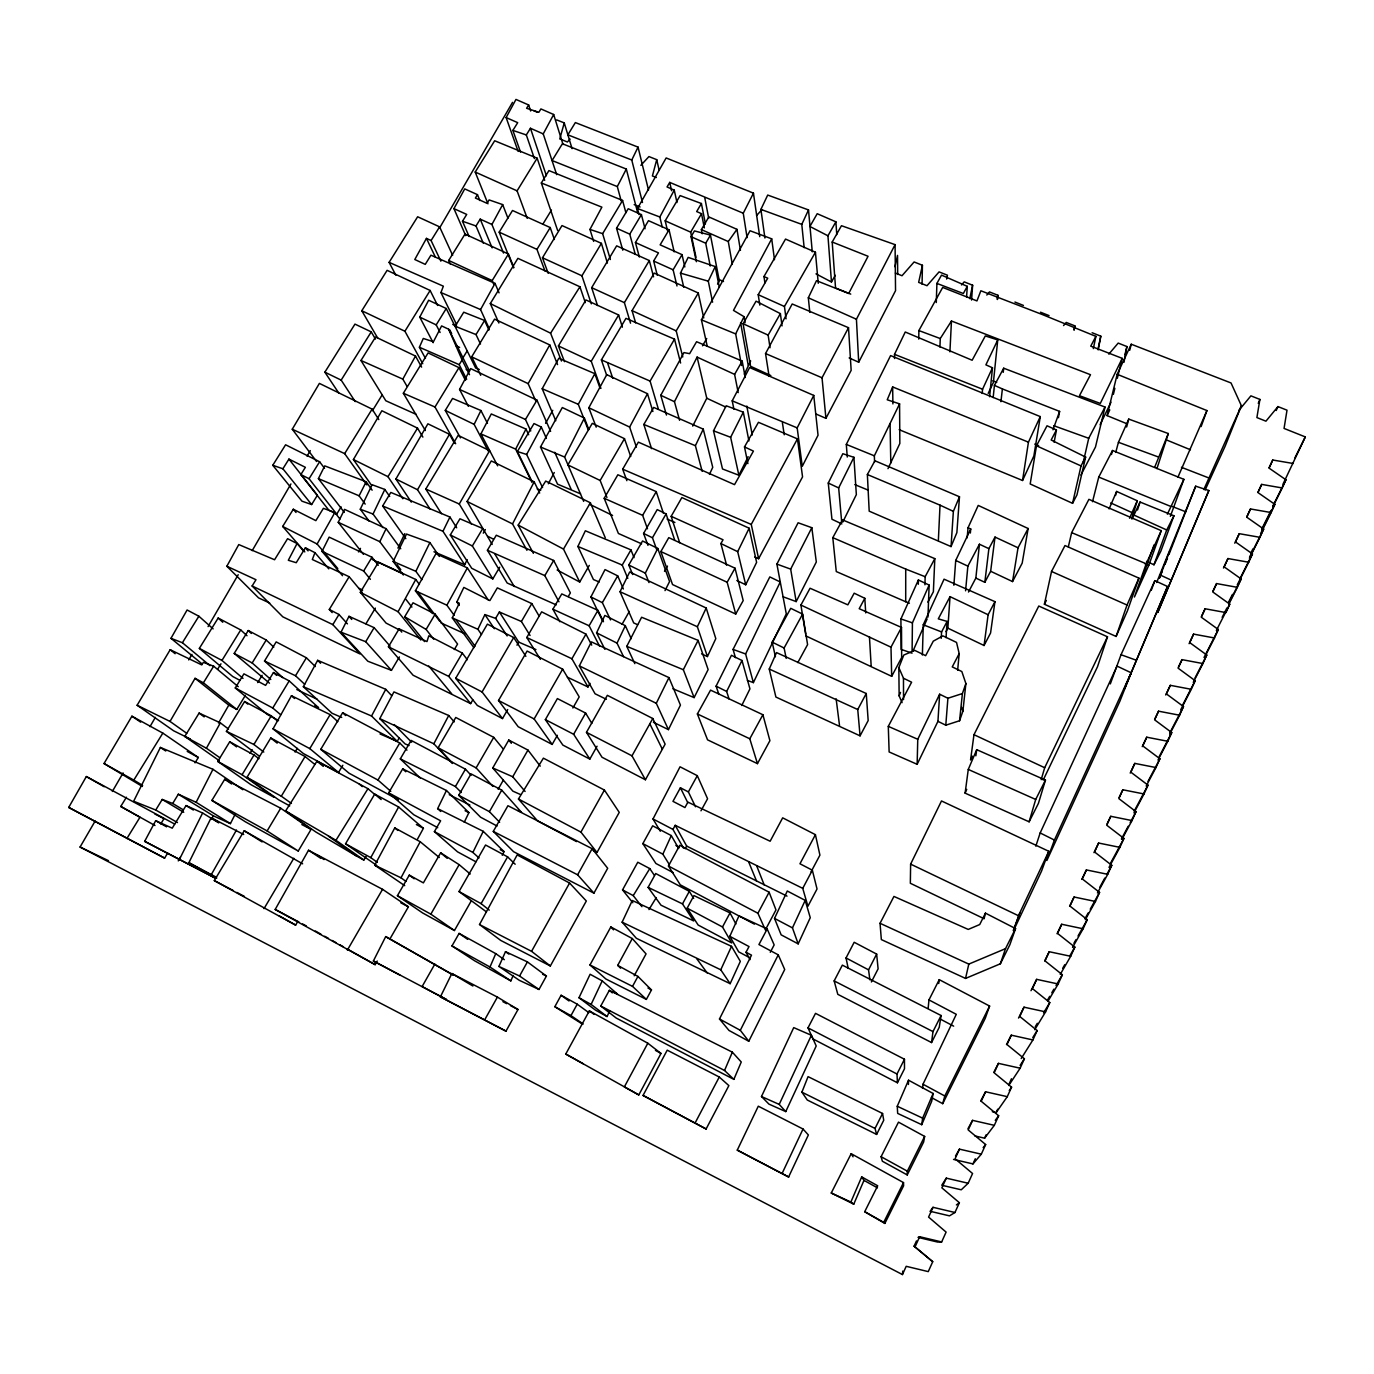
<?xml version="1.0" encoding="UTF-8"?>
<svg xmlns="http://www.w3.org/2000/svg" width="1374" height="1374" viewBox="0 0 1374 1374"><rect width="100%" height="100%" fill="white"/><g stroke="black" fill="none" stroke-linecap="round" stroke-linejoin="round"><path stroke-width="1.5" d="M909.399 603.203L905.706 601.743L905.724 569.094L832.799 537.663L842.537 519.887L934.818 558.634L933.375 591.782L927.862 602.138M912.096 651.121L912.422 622.851L929.133 585.066L918.382 579.965L900.915 618.953L901.121 649.404L912.061 653.148M1048.809 851.296L1019.817 912.834L1013.96 929.717L1041.509 871.185L1048.809 851.296L941.499 800.956L910.619 864.126L910.344 883.276L983.664 918.519M918.759 339.103L918.88 330.567L942.684 287.424L976.948 300.923L980.864 290.773L1042.265 314.526L1095.902 336.372L1093.326 348.601M922.074 284.212L922.418 265.268L914.105 261.97L902.014 275.727L895.384 273.082M908.437 1084.447L908.523 1080.204L933.135 1093.481L931.675 1101.295L921.731 1124.688L897.669 1113.404L897.256 1106.259L908.523 1080.204M918.296 584.259L918.382 579.965M898.836 667.609L903.474 678.224L911.615 682.208L888.291 726.365L889.133 751.956L917.145 764.305L917.763 739.281L939.644 694.213L947.905 698.25L962.401 693.561L965.888 683.531L961.834 671.543L952.251 666.905L959.189 653.629L956.544 642.431L942.908 635.87L933.289 641.16L925.647 655.673L914.775 650.4L903.8 655.037L898.836 667.609L899.146 695.879L902.083 702.646M907.235 1174.942L907.338 1171.163L924.65 1136.418L898.493 1122.146L881.095 1156.702L882.366 1161.236L907.235 1174.942L923.637 1142.017L924.65 1136.418M922.383 655.003L923.259 624.775L944.058 579.175L994.948 601.657L990.568 633.002L984.059 645.505L947.854 628.158L950.035 596.642L988.112 614.745L984.059 645.505M924.925 584.792L925.166 576.702L934.818 558.634M936.278 302.538L936.913 283.422L941.516 275.109L967.279 286.342L966.592 296.939M927.965 617.063L929.133 585.066M939.936 347.038L940.263 338.554L951.461 321.018L1090.492 374.707L1079.449 395.712L1100.299 403.424L1122.215 358.356L1090.75 346.128L1095.902 336.372M938.356 540.617L940.022 505.151L867.372 474.528L874.929 460.771L959.481 496.77L956.871 532.631L951.048 546.577L869.192 511.162L867.372 474.528M949.915 351.83L951.461 321.018M941.207 638.343L941.585 631.937L947.115 621.426L938.287 618.85L950.035 596.642M917.145 764.305L937.944 721.333L939.644 694.213M951.048 546.577L953.367 511.351L959.481 496.77M946.033 637.639L947.115 621.426M971.573 300.064L972.62 285.225L964.204 281.876L961.525 284.968M953.882 585.255L955.72 560.437L970.731 528.973L968.052 527.719L978.219 505.426L1028.13 528.509L1022.187 563.134L1012.552 581.563L990.654 571.275L995.016 537.079L1018.031 547.797L1012.552 581.563M937.944 721.333L945.793 725.197L947.905 698.25M967.159 537.887L968.052 527.719M95.115 821.102L80.07 847.037L902.443 1274.574L902.752 1271.07M982.187 393.479L982.565 389.22L992.475 367.785L985.897 364.849L997.747 339.928L985.313 335.943L972.139 360.246L905.26 332.01L894.508 354.337L894.56 358.494M957.661 670.203L959.189 653.629M970.353 533.026L970.731 528.973M965.579 590.803L967.863 566.14L979.439 544.224L988.885 548.655L984.832 582.318L975.849 578.076L979.439 544.224M928.154 1008.258L928.961 999.911L939.249 979.645L989.606 1006.06L985.244 1018.323L942.719 1103.666L931.469 1097.586M997.524 299.498L997.936 295.29L989.486 291.923L986.807 295.032M989.606 396.708L992.475 367.785M997.747 339.928L993.402 382.401L988.181 393.428M945.793 725.197L959.567 720.749L962.401 693.561M993.162 397.55L994.433 385.373L1003.69 368.198L1105.022 407.048L1095.49 446.997L1080.909 475.026M959.567 720.749L962.899 711.165L965.888 683.531M922.538 1088.38L923.002 1084.241L956.287 1014.321L928.961 999.911M1003.226 372.337L1003.69 368.198M1000.925 401.706L1002.385 388.928L994.433 385.373M938.734 983.509L939.249 979.645M931.555 1042.557L932.98 1031.599L941.087 1015.523L842.348 965.132L834.155 980.916L837.797 994.329L931.555 1042.557L939.232 1027.288L941.087 1015.523M965.115 793.142L968.275 769.44L976.725 749.672L1045.459 780.123L1038.418 803.395L1029.126 821.807L965.115 793.142L966.729 789.363M1043.209 780.054L1097.5 666.751L1107.496 636.797L1038.778 606.037L973.977 734.695L970.559 759.994L972.483 756.164M921.731 1124.688L922.641 1118.144L933.135 1093.481M975.832 755.82L976.725 749.672M899.163 429.684L1022.548 480.488L1028.439 442.17L1040.29 416.597L890.592 355.591L846.315 444.42L847.26 457.044M1040.29 416.597L1033.849 456.013L1022.548 480.488M1036.477 445.794L1030.191 483.974L1072.562 503.331L1076.958 494.88L1085.632 457.078L1051.162 440.006L1056.417 429.993L1047.022 425.785L1036.477 445.794L1081.012 465.923L1072.562 503.331M1238.884 410.379L1250.907 395.849L1259.906 399.422L1256.901 417.576L1265.935 421.183L1277.957 406.584L1287.009 410.191L1284.055 428.43L1305.3 436.915L1282.973 484.215M1052.982 429.822L1059.612 411.393L1002.385 388.928M1074.073 330.069L1074.863 325.861L1066.241 322.443L1063.562 325.569M1058.444 417.662L1059.612 411.393M1054.133 442.273L1056.417 429.993M1123.966 362.324L1126.92 346.557L1118.196 343.088L1108.818 354.149M1098.187 349.906L1100.797 336.183L1092.141 332.731M1074.09 329.777L1074.863 325.861M997.146 299.137L997.936 295.29M969.769 298.656L972.62 285.225M946.617 279.042L947.442 275.212L939.077 271.897L927.003 285.706L918.656 282.374L922.418 265.268M1098.118 348.67L1100.797 336.183M1044.395 604.251L1051.539 571.464L1064.987 545.547L1138.926 578.128L1127.453 610.76L1116.1 636.454L1044.395 604.251L1046.37 600.438M894.989 266.728L897.531 255.392L897.686 274.474M965.544 978.425L968.807 964.101L1005.51 948.661L1015.558 928.584L985.45 913.143L979.714 924.547L968.241 929.425L893.942 896.432L880.047 923.294L881.335 939.576L965.544 978.425L1000.358 963.792L1009.89 944.694L1015.558 928.584M1083.176 462.677L1088.723 438.289L1105.022 407.048M1068.319 546.869L1071.651 532.648L1088.912 499.329L1161.236 530.656L1148.75 565.418L1134.409 597.037L1146.208 563.769L1161.236 530.656M984.093 918.759L985.45 913.143M1126.938 423.759L1107.101 415.618L1117.182 374.295L1131.249 344.221L1231.035 382.968L1241.392 405.742L1225.213 446.018L1205.101 490.054M1113.387 394.338L1114.846 388.344M1117.302 378.348L1122.215 358.356M1124.877 354.818L1126.92 346.557M1129.72 350.301L1131.249 344.221M1092.519 501.699L1098.753 477.07L1112.511 450.5L1183.873 479.337L1170.356 516.349M1111.463 454.519L1112.511 450.5M640.851 165.344L648.923 156.567L656.72 159.659L652.41 175.958L656.325 177.521M1115.74 452.407L1118.436 442.291L1128.775 419.104L1168.312 433.549L1156.925 468.603M942.719 1103.666L944.797 1095.988L989.606 1006.06M1126.628 427.005L1128.775 419.104M1109.076 508.912L1116.65 491.445L1137.26 500.771L1131.626 518.771M556.642 119.882L564.25 122.904L559.768 138.929L567.41 141.986L570.107 139.083M1115.516 495.482L1116.65 491.445M1041.183 779.659L1044.687 767.722L1107.496 636.797M1029.126 821.807L1035.704 799.445L1045.459 780.123M1129.548 518.238L1137.26 500.771M1132.228 518.788L1140.042 502.025L1173.928 515.782L1160.824 551.214L1153.971 564.783L1146.534 561.365M1137.5 510.012L1140.042 502.025M1154.847 466.851L1168.312 433.549M1035.824 846.161L1040.17 832.953L1117.045 666.098L1131.163 672.779L1119.93 701.135L1046.851 860.519L1054.425 840.064L1131.163 672.779M1000.358 963.792L1005.51 948.661M1013.239 930.576L1019.817 912.834M1116.1 636.454L1127.024 605.041L1138.926 578.128M1141.88 579.038L1154.04 544.911M1177.93 477.19L1206.922 410.568L1117.182 374.295M1167.368 514.185L1183.873 479.337M1201.116 426.575L1206.922 410.568M1110.329 683.891L1121.029 654.728L1154.881 580.652L1167.522 586.492L1124.344 688.992L1167.522 586.492M1153.971 564.783L1166.732 529.986L1173.928 515.782M1151.275 590.219L1154.881 580.652M456.494 324.384L440.951 292.542L443.355 286.187L389.1 262.365L417.644 216.766L439.594 226.847L452.647 255.324M1156.668 582.473L1195.689 486.19L1208.862 490.518L1157.732 612.512L1208.862 490.518M269.716 603.066L258.57 597.879L226.847 566.243L238.767 544.568L274.577 559.75L287.578 538.677L297.059 543.537L288.317 560.283L296.234 562.705L305.389 547.797L314.955 552.674L312.327 559.51L349.151 576.719L362.255 592.417M1159.484 577.801L1169.377 551.919M1195.689 486.19L1169.016 554.357M899.146 695.879L900.502 692.444M801.901 1092.175L808.067 1076.632L882.555 1113.472L883.74 1120.239L876.612 1134.426L807.277 1100.007L801.901 1092.175L875.032 1128.432L876.612 1134.426M1203.813 489.539L1241.392 405.742M1159.587 577.904L1161.94 572.031M1165.083 564.164L1167.436 558.273M1258.258 403.355L1259.906 399.422M1028.439 442.17L892.653 386.936L887.226 399.782L899.575 403.87L899.833 443.51L887.982 468.654M733.853 1079.38L741.256 1061.999L732.359 1052.175L609.335 990.328L600.764 1006.026L616.239 1018.065L733.853 1079.38L724.545 1070.483L600.764 1006.026M504.327 959.687L495.756 953.642L459.105 933.41L451.977 945.947L474.648 960.804L510.853 980.881L513.189 975.437M724.545 1070.483L732.359 1052.175M853.752 1204.191L850.884 1202.027L861.687 1176.9L877.694 1185.779L864.71 1211.713L884.856 1223.427L903.611 1185.796L903.508 1182.602L851.176 1153.696L831.253 1193.01L853.752 1204.191L863.971 1180.386L861.687 1176.9M744.313 374.243L750.668 360.933M510.853 980.881L489.986 967.021L495.756 953.642M741.565 365.518L735.674 333.916L744.021 316.673L733.493 310.404L771.707 238.836L750.032 230.746L701.41 319.833L707.232 346.214M425.442 358.391L419.396 347.244L423.278 338.451L433.428 341.748L441.621 325.913L448.714 329.279L469.547 370.946L466.147 369.331M912.903 651.242L927.124 618.953M498.917 966.437L505.495 951.667L527.41 961.903L546.423 976.038L539.003 989.469L519.355 980.349L498.917 966.437L519.561 976.004L539.003 989.469M769.251 669.035L776.533 652.598L866.255 693.509L868.179 720.56L860.072 735.846L775.898 697.047L769.251 669.035L857.737 709.534L860.072 735.846M1276.206 410.5L1277.957 406.584M749.637 957.695L738.68 951.839L729.8 936.312L738.972 915.857L767.173 928.979L774.163 944.9L770.264 952.302M953.539 1159.416L972.964 1163.915L975.3 1158.746M974.905 1135.955L984.608 1138.17L986.154 1134.752M992.303 1111.721L996.167 1112.596L997.696 1109.213M1009.186 1083.811L1011.47 1078.745M916.475 1240.911L914.088 1246.166L932.723 1261.71L928.257 1271.62L906.205 1266.313L902.443 1274.574M941.654 1241.941L919.653 1236.72L918.072 1237.407L937.618 1242.062L941.654 1241.941L946.102 1232.1L928.584 1217.089L933.015 1207.317L954.964 1212.486L959.378 1202.714L941.877 1187.84L946.291 1178.136L968.172 1183.237L972.569 1173.516L955.085 1158.78L959.464 1149.145L981.311 1154.177L985.656 1144.542L968.206 1129.943L972.552 1120.36L994.329 1125.323L998.658 1115.74L981.225 1101.278L985.553 1091.78L1007.279 1096.658L1011.573 1087.16L994.158 1072.819L998.451 1063.373L1020.143 1068.199L1024.403 1058.753L1007.005 1044.566L1011.281 1035.172L1032.904 1039.946L1037.147 1030.552L1019.766 1016.485L1024.008 1007.176L1045.58 1011.865L1049.788 1002.556L1032.441 988.61L1036.649 979.353L1058.186 983.99L1062.36 974.733L1045.03 960.907L1049.221 951.718L1070.689 956.287L1074.846 947.098L1057.551 933.41L1061.69 924.273L1083.124 928.772L1087.246 919.653L1069.968 906.084L1074.09 897.016L1095.456 901.464L1099.561 892.396L1082.3 878.948L1086.387 869.931L1107.719 874.311L1111.789 865.311L1094.563 851.983L1098.616 843.035L1119.896 847.363L1123.932 838.415L1106.723 825.207L1110.776 816.311L1132.004 820.57L1136.006 811.691L1118.831 798.603L1122.833 789.775L1144.01 793.966L1147.994 785.138L1130.836 772.171L1134.821 763.394L1155.946 767.551L1159.914 758.774L1142.773 745.927L1146.74 737.203L1167.814 741.29L1171.747 732.582L1154.624 719.839L1158.557 711.182L1179.596 715.219L1183.495 706.562L1166.406 693.922L1170.322 685.334L1191.292 689.301L1195.174 680.697L1178.119 668.193L1182.001 659.64L1202.92 663.556L1206.784 655.02L1189.729 642.603L1193.594 634.118L1214.479 637.983L1218.309 629.498L1201.288 617.201L1205.118 608.768L1225.951 612.581L1229.764 604.148L1212.761 591.954L1216.574 583.572L1237.356 587.333L1241.151 578.952L1224.165 566.878L1227.961 558.548L1248.691 562.241L1252.453 553.911L1235.501 541.94L1239.262 533.679L1259.941 537.32L1263.685 529.059L1246.75 517.191L1250.495 508.964L1271.139 512.554L1274.849 504.344L1257.949 492.579L1261.658 484.404L1282.251 487.959L1285.944 479.784L1269.061 468.122L1272.753 460.015L1293.295 463.502M669.447 864.744L662.852 854.164L671.302 835.581L652.667 825.826L642.843 843.619L655.913 863.49L673.226 872.645M730.144 983.681L740.328 961.371L731.518 946.325L632.298 900.502L622.13 922.16L636.368 938.287L730.144 983.681L720.766 969.804L622.13 922.16M915.187 1246.562L919.653 1236.72M720.766 969.804L731.518 946.325M798.174 943.869L810.265 917.695L805.198 900.382L787.285 891.005L774.524 918.416L781.153 934.852L798.174 943.869L792.454 927.879L774.524 918.416M792.454 927.879L805.198 900.382M785.756 1111.6L816.208 1045.992L811.381 1035.275L793.725 1027.615L761.488 1096.521L768.942 1104.112L785.756 1111.6L779.213 1104.404L761.488 1096.521M804.151 247.663L801.781 224.374L808.513 209.93L767.705 195.056L760.904 209.398L764.906 238.028M779.213 1104.404L811.381 1035.275M701.599 653.887L707.421 656.549L715.802 638.635L706.202 608.012L629.687 571.979L620.035 591.73L633.706 622.92L637.588 624.689M614.264 992.337L617.544 994.141L602.207 980.881L590.116 974.252L578.986 997.73L595.526 1010.165L607.068 1016.537L609.695 1010.938M874.585 462.059L874.345 455.824L899.575 403.87M1107.101 415.618L1109.78 409.864M788.607 1176.986L808.359 1134.958L803.034 1129.016L758.293 1106.19L737.271 1150.124L788.607 1176.986L737.271 1150.124M1258.034 492.115L1261.658 484.404M1269.112 467.761L1272.753 460.015M1246.888 516.641L1250.495 508.964M709.431 474.391L712.745 467.332L703.265 429.135L653.715 407.425L643.839 424.463L651.568 448.645M707.421 656.549L697.374 626.75L706.202 608.012M607.068 1016.537L591.112 1004.428L602.207 980.881M782.167 1173.327L803.034 1129.016M1234.762 543.211L1239.262 533.679M1223.478 568.029L1227.961 558.548M1212.916 591.318L1216.574 583.572M397.928 548.106L404.798 533.627M1201.477 616.462L1205.118 608.768M1178.411 667.197L1182.001 659.64M1189.077 643.667L1193.594 634.118M481.501 634.479L477.894 629.292L484.902 614.59L495.619 618.369L507.143 635.939M599.219 581.992L593.448 579.553L577.904 546.474L585.358 530.776L630.958 549.875L634.032 557.638M604.921 649.352L596.574 632.83L604.852 615.432L625.325 625.668L631.216 638.687M702.166 471.351L695.399 445.691L703.265 429.135M623.521 656.635L617.029 643.118L625.325 625.668M1165.719 694.986L1170.322 685.334M1154.916 718.825L1158.557 711.182M712.591 302.211L708.297 281.189L715.253 266.573L688.151 257.385L680.473 273.117L683.737 287.235M809.818 312.379L808.324 297.797L816.482 280.674L848.703 293.469L868.059 256.268L832.197 242.03L841.472 225.714L895.075 244.641L895.539 290.67L858.698 362.238L849.149 357.927M747.404 680.439L753.381 682.62L786.289 613.852L776.894 564.113L798.105 522.773L811.828 527.702L816.311 561.983L796.181 601.589L783.06 596.763M1142.223 746.649L1146.74 737.203M383.002 527.65L373.041 514.031L384.823 489.453L372.114 484.73L360.28 509.222L369.194 521.21M459.208 605.384L456.838 601.984L463.845 587.419L489.883 600.575L497.336 587.866L531.807 603.581L539.158 616.153M473.893 647.704L452.286 617.888L459.311 603.238L456.838 601.984M1130.201 773.081L1134.821 763.394M1119.175 797.401L1122.833 789.775M464.257 822.236L468.895 812.635L446.447 790.497L402.702 768.873L388.653 792.832L413.849 814.799L437.722 827.68M753.381 682.62L745.618 653.972L780.26 581.975L769.818 576.925L733.063 649.404L735.451 657.648M1107.152 823.816L1110.776 816.311M433.961 551.781L464.704 564.766L467.194 559.647M1100.093 424.738L1110.999 402.221M1093.979 852.653L1098.616 843.035M394.63 561.451L379.825 541.682L386.128 528.664L344.582 509.376L338.227 522.292L363.406 554.272M403.338 575.002L393.17 561.468L406.515 534.057L429.89 542.558L439.302 556.436M440.711 811.467L437.653 808.633L446.447 790.497M502.249 855.281L504.035 851.622L483.236 831.339L437.653 808.633M736.825 580.463L745.721 584.792L756.61 562.361L749.156 528.217L681.865 497.56L671.165 516.332L679.666 542.73M1081.819 879.36L1086.387 869.931M421.938 579.691L415.858 571.326L429.89 542.558M464.704 564.766L442.96 531.291L449.933 517.036L390.834 492.442L382.642 505.976L405.828 538.677M631.765 160.019L638.051 147.121L575.362 122.578L567.857 134.824L631.765 160.019L642.5 202.51M1069.59 906.222L1074.09 897.016M488.113 450.93L474.133 424.36L480.917 410.517L452.578 398.443L445.279 410.431L460.462 437.894M478.994 857.943L472.879 852.43L483.236 831.339M745.721 584.792L737.683 551.661L749.156 528.217M653.389 722.277L668.434 729.628L680.439 705.102L668.949 677.605L591.387 641.881L579.33 665.892L595.079 693.784L606.363 699.297M1057.053 933.736L1061.69 924.273M440.401 996.854L451.857 973.531L497.405 997.095L517.998 1009.512L505.976 1031.153L440.401 996.854L505.976 1031.153M668.434 729.628L656.291 703.299L668.949 677.605M741.754 705.497L749.946 688.872L741.994 660.516L731.466 655.278L716.094 686.158L718.739 693.922M842.76 522.103L856.346 494.623L853.907 457.302L842.829 453.729L828.264 483.047L831.94 519.252L841.85 523.941M1044.687 960.907L1049.221 951.718M242.82 789.724L212.97 769.303L160.38 747.439L133.656 801.248L155.743 810.025L177.469 822.579M216.68 878.141L188.891 862.683L211.149 817.753L243.696 834.499M729.147 699.16L726.64 691.448L741.994 660.516M841.661 521.811L838.672 487.925L853.907 457.302M1294.943 457.782L1305.3 436.915M344.324 512.382L318.407 478.633L324.745 465.889L366.171 481.759L372.131 490.192M665.016 590.631L669.567 581.546L657.751 548.415L642.534 540.995L628.777 565.023L632.658 574.538M672.951 688.786L694.128 697.597L708.125 669.567L698.095 640.37L641.606 617.252L626.767 646.347L634.84 663.642M884.856 1223.427L883.722 1222.328L903.508 1182.602M1030.998 990.688L1036.649 979.353M1272.719 506.285L1285.944 479.784M342.538 575.706L322.014 551.386L329.159 537.131L371.993 557.26L378.279 565.315M179.53 859.214L202.613 813.013L186.022 805.576L172.248 828.178L155.691 820.69L144.665 841.352L214.911 877.917L144.665 841.352M748.916 440.917L743.317 412.183L726.193 405.777L713.501 430.818L722.518 468.981L738.869 475.232L748.143 456.718M729.8 936.312L749.019 946.566L746.013 952.251L751.509 955.17L719.478 1018.976L728.993 1030.448L748.778 1041.234L784.709 969.512L778.251 954.844L758.929 944.556L767.173 928.979M1261.658 529.179L1271.019 510.441M1272.891 506.697L1282.251 487.959M1261.658 530.707L1274.849 504.344M1251.027 552.709L1252.933 548.879M1260.593 533.593L1271.139 512.554M365.175 504.103L359.112 495.808L366.171 481.759M399.387 656.927L391.435 670.357L367.837 661.237L341.027 632.212L348.996 616.325L374.123 627.66L390.079 646.158M692.719 426.112L706.768 398.237L697.099 357.103L734.609 374.381L738.199 392.603M648.975 582.576L645.316 573.147L657.751 548.415M694.128 697.597L683.342 669.722L698.095 640.37M748.778 1041.234L740.311 1030.311L778.251 954.844M1249.584 557.123L1263.685 529.059M1249.43 558.239L1259.941 537.32M155.743 810.025L162.218 799.445L172.695 803.481L178.328 794.224L213.417 815.881L230.42 823.627L235.109 814.37M399.92 975.093L373.367 961.01L385.699 936.604L453.008 974.801M738.869 475.232L730.642 437.293L743.317 412.183M897.428 1082.781L896.999 1074.004L904.453 1059.234L815.521 1013.359L807.998 1027.872L812.996 1038.95L897.428 1082.781L904.487 1068.783L904.453 1059.234M875.032 1128.432L882.555 1113.472M1018.529 1018.065L1024.008 1007.176M1239.932 578.746L1252.453 553.911M1228.682 601.898L1232.495 594.358M1237.253 584.912L1248.691 562.241M583.692 501.39L564.611 457.044L584.379 418.04L562.309 407.546L540.497 446.997L557.535 484.146L580.549 493.833M747.095 237.685L743.265 213.228L753.45 193.167L666.15 157.958L637.467 208.505L639.047 214.602M679.58 420.307L674.462 401.706L697.099 357.103M1228.665 603.615L1241.151 578.952M1222.156 617.321L1226.913 607.961M1228.803 604.199L1237.356 587.333M1216.368 630.494L1229.764 604.148M230.42 823.627L196.121 802.313L212.97 769.303M813.752 395.42L818.045 435.232L802.261 466.336L797.178 427.881L813.752 395.42L749.62 367.545L732.205 400.847L733.905 409.16M796.181 601.589L790.668 569.128L811.828 527.702M1006.507 1044.532L1011.281 1035.172M1204.019 657.493L1218.309 629.498M1205.737 655.072L1214.479 637.983M869.897 979.851L868.557 969.855L876.646 954.088L854.181 942.272L846.041 957.97L848.187 968.361M871.391 981.963L878.106 968.842L876.646 954.088M1195.054 677.897L1206.784 655.02M1193.267 682.363L1202.92 663.556M617.304 186.572L626.321 169.054L562.395 143.755L552.09 160.552L617.304 186.572L621.237 201.033M420.839 640.044L398.082 611.722L415.755 579.485L378.485 562.189L360.314 592.331L386.077 623.092L399.37 629.945M526.946 550.304L512.536 523.923L534.177 481.81L491.325 460.943L467.091 501.476L492.184 544.447M602.43 620.601L590.906 596.951L605.024 569.592L617.699 575.861L623.367 588.982M1182.533 705.24L1195.174 680.697M531.996 482.446L515.645 449.126L526.002 429.066L491.291 413.952L480.9 433.892L497.646 465.82M858.698 362.238L856.431 319.249L895.075 244.641M1180.73 709.757L1191.292 689.301M660.31 831.236L653.011 818.973L680.044 766.795L697.305 775.675L707.576 798.758L700.98 810.797M1169.944 732.686L1183.495 706.562M993.866 1072.235L998.451 1063.373M1169.703 734.214L1179.596 715.219M988.112 614.745L994.948 601.657M1159.244 756.524L1171.747 732.582M706.116 1128.981L728.873 1085.597L719.272 1077.027L667.214 1050.165L643.049 1095.439L706.116 1128.981L643.049 1095.439M1018.031 547.797L1028.13 528.509M1081.012 465.923L1085.632 457.078M1157.99 760.062L1167.814 741.29M452.424 763.463L433.841 743.781L448.714 715.493L393.943 691.912L379.774 718.636L405.107 743.918L409.057 745.55M816.311 414.158L825.929 418.331L851.159 370.345L848.514 327.699L792.197 303.98L765.541 353.565L769.114 376.339M968.498 592.039L975.849 578.076M695.227 1122.747L719.272 1077.027M1148.029 781.359L1159.914 758.774M433.171 342.71L419.74 317.102L428.654 300.236L446.241 308.515L475.679 368.06L479.303 369.52M380.031 733.956L397.275 741.393L399.181 737.752M945.999 631.679L947.854 628.158M984.832 582.318L990.654 571.275M1146.191 786.048L1155.946 767.551M548.312 483.768L554.272 472.536M825.929 418.331L822.03 377.781L848.514 327.699M811.107 871.751L819.917 855.143L815.417 834.671L782.682 817.839L770.144 841.231L687.91 802.124L684.939 807.568L672.968 801.351L680.405 787.783L688.374 791.905L695.519 806.778M812.343 870.206L817.032 888.978L807.912 906.256L802.742 888.36L812.343 870.206L799.96 863.765L815.417 834.671M988.885 548.655L995.016 537.079M1134.237 811.107L1147.994 785.138M397.275 741.393L371.547 716.009L385.75 689.319L317.652 660.327L303.345 686.708L332.113 713.295L341.697 717.434M405.983 881.421L401.002 877.814L420.204 841.73L394.767 827.921L374.741 865.191L404.712 885.646M857.737 709.534L866.255 693.509M769.114 892.207L775.966 909.897L765.352 929.923L757.916 913.246L769.114 892.207L679.735 845.319L668.434 865.998L680.285 884.839L754.446 924.135M805.954 635.956L891.692 676.334L901.67 657.528L901.499 627.454L859.197 608.699L864.813 598.308L854.181 593.19L847.844 604.852L810.059 588.244L800.905 605.058L805.611 633.895M980.692 1100.918L985.553 1091.78M1133.945 812.893L1144.01 793.966M468.362 406.292L459.569 389.426L470.681 368.61L536.959 400.143L550.613 431.384M593.688 241.395L589.961 229.424L601.881 207.148L541.339 182.982L548.93 170.582L622.577 200.432L625.891 212.712M636.42 447.151L629.636 427.074L647.48 393.703L606.758 374.655L588.828 407.752L596.196 427.177M722.501 926.986L730.023 912.92L693.939 895.59L687.172 908.18L698.147 925.028L731.741 942.959L722.501 926.986L687.172 908.18M638.807 1094.923L660.997 1053.446L647.824 1043.227L589.326 1010.886L565.762 1054.047L638.807 1094.923L624.363 1086.886L647.824 1043.227M891.692 676.334L890.987 647.171L901.499 627.454M1121.39 839.016L1128.209 826.255M1130.167 822.614L1136.006 811.691M542.558 487.581L526.637 454.451L541.322 427.056L534.005 423.553L517.363 451.531L531.841 481.072M662.251 227.105L659.829 216.989L674.256 190.127L667.043 186.95L669.739 182.399L743.265 213.228M754.721 557.054L758.62 558.737L802.553 476.881L797.452 438.89L758.448 422.299L744.502 446.911L747.885 463.605M1122.008 839.188L1132.004 820.57M556.693 174.653L543.228 133.896L553.67 114.506L540.909 108.924L538.883 112.256L526.603 108.288L528.664 104.974L515.971 99.426L506.13 117.563L518.135 151.415M503.537 253.074L491.926 224.46L502.678 204.606L489.127 199.917L487.014 203.318L475.387 198.045L477.465 194.661L464.721 188.891L453.935 208.625L465.717 235.624M588.175 429.65L578.299 404.317L594.839 373.659L558.806 358.288L542.198 388.739L555.783 420.736M479.509 924.547L517.174 854.903L569.575 883.053L586.32 901.001L550.339 965.974L500.771 940.451L479.509 924.547L531.566 951.323L550.339 965.974M758.62 558.737L751.252 524.421L797.452 438.89M634.204 975.78L646.055 953.899L632.28 938.545L610.829 926.952L589.978 964.96L605.9 979.009L646.364 999.396L651.482 989.933L637.931 976.416L617.699 965.39L632.28 938.545M1110.845 862.632L1123.932 838.415M250.085 753.347L252.112 749.62M666.476 415.051L660.774 395.3L683.96 352.586L689.628 353.668L696.584 341.714L742.2 361.104L745.24 377.524M797.813 662.594L807.586 644.612L802.605 614.109L790.737 608.321L772.188 642.139L775.417 656.755M646.364 999.396L632.521 986.377L637.931 976.416M757.452 763.635L769.904 740.689L762.896 714.738L710.564 690.126L697.374 713.948L707.558 739.847L757.452 763.635L749.792 738.783L762.896 714.738M682.5 903.886L689.319 891.348L655.707 873.521L648.116 887.381L660.997 905.191L693.698 920.941L682.5 903.886L648.116 887.381M1109.007 867.423L1119.896 847.363M417.318 839.462L423.398 828.333L398.632 807.002L374.707 794.103L345.544 843.791L376.699 865.397M786.203 658.369L784.107 648.013L802.605 614.109M685.231 848.685L686.657 846.075L675.218 825.31L672.968 829.415L683.479 848.119M219.857 757.744L206.426 748.246L220.338 722.844L199.11 713.089L184.786 736.43L219.273 760.681M967.279 286.342L963.346 293.504L936.913 283.422M582.834 1023.716L570.949 1015.626L577.217 1004.188L561.107 995.274L554.838 1006.695L582.816 1024.351M1099.818 887.192L1104.799 878.072M1106.809 874.431L1111.789 865.311M407.013 386.317L402.822 379.121L415.498 356.055L375.583 336.991L360.984 360.503L385.819 400.761L416.322 414.45M454.159 615.312L446.876 605.195L467.366 567.891L435.919 553.705L415.395 590.803L432.501 613.577M377.352 862.374L370.774 857.634L398.632 807.002M688.374 791.905L697.305 775.675M967.966 1128.724L972.552 1120.36M1097.465 892.98L1107.719 874.311M489.35 328.884L480.557 309.562L495.018 283.387L430.938 255.186L425.253 264.375L414.793 259.514L426.455 238.389L431.093 240.536L440.865 261.163M632.83 902.752L622.542 889.905L637.776 862.237L649.782 868.591L654.419 875.393M545.581 423.329L552.76 410.328M645.419 779.762L665.136 744.158L652.787 718.516L607.342 695.33L586.458 732.325L602.018 757.246L645.419 779.762L631.988 755.837L586.458 732.325M593.929 893.152L607.686 868.282L592.142 848.685L507.933 805.714L493.283 831.407L513.601 851.708L593.929 893.152L577.612 874.809L493.283 831.407M1085.065 918.536L1088.174 912.937M1090.235 909.193L1099.561 892.396M342.813 765.266L338.519 772.48L303.414 753.553L273.048 728.855L291.46 695.742L330.138 714.617L337.815 721.676M631.988 755.837L652.787 718.516M519.561 976.004L527.41 961.903M577.612 874.809L592.142 848.685M593.276 850.489L597.003 852.464L619.245 812.378L604.423 790.067L543.383 758.156L518.462 799.015L537.474 820.828L576.53 841.592M735.725 614.041L743.197 600.593L735.021 568.183L668.76 537.646L660.877 551.558L672.539 584.551L735.725 614.041L727.155 582.25L735.021 568.183M358.494 551.919L360.486 548.363M535.62 400.641L528.148 383.638L549.755 344.926L494.588 319.129L471.677 356.845L480.711 375.325M597.003 852.464L580.927 832.112L604.423 790.067M484.678 1019.851L497.405 997.095M531.566 951.323L569.575 883.053M1085.323 919.67L1095.456 901.464M483.27 533.181L485.331 529.54M377.232 961.061L375.154 964.668L275.195 909.451L308.515 850.248L382.556 889.321L408.404 906.806L389.701 939.352M591.851 723.411L585.633 713.089L557.397 698.576L545.358 719.633L562.859 745.086L589.841 759.101L597.055 746.237M1073.936 943.285L1075.979 939.661M1078.023 936.02L1087.246 919.653M337.781 568.544L317.119 544.001L334.861 512.519L323.388 508.346L315.848 520.643L293.315 509.239L282.683 526.448L304.805 551.901M211.012 875.135L236.465 830.033M726.606 565.195L720.903 543.554L723.033 539.759L671.165 516.332M178.259 860.914L180.372 857.187M567.393 677.21L587.986 686.966L590.047 683.342M434.871 964.05L422.11 986.566L446.378 999.448L373.367 961.01M470.183 874.001L459.156 864.658L440.642 852.825L423.381 882.881L409.28 875.152L397.412 895.711L422.574 912.92L454.451 930.524L470.921 901.499M664.501 571.344L667.489 566.071M589.841 759.101L573.645 734.266L585.633 713.089M815.984 273.873L831.476 281.996L835.272 275.298M489.23 910.12L481.106 903.628L507.59 856.861L485.554 845.01L459.019 891.554L486.448 911.889M1072.544 947.459L1083.124 928.772M202.304 664.123L170.977 638.326L187.087 609.987L198.869 616.222L213.125 628.863M471.385 524.078L459.277 504.018L489.608 450.655L458.143 435.369L425.785 489.041L441.449 513.687M827.938 235.796L835.89 221.832L817.204 213.709L809.904 226.47L827.938 235.796L831.476 281.996M572.889 708.005L579.21 696.893L562.653 669.155L527.118 651.053L498.522 700.482L518.204 726.743L552.176 744.416L557.363 735.313M622.096 624.208L629.361 611.396M167.697 853.048L164.605 858.115L68.7 807.431L86.339 776.55L174.687 824.074M562.653 669.155L534.143 718.946L552.176 744.416M599.562 646.175L589.12 625.771L597.948 610.331L561.777 593.912L552.915 609.232L559.871 621.735M587.986 686.966L571.91 658.764L585.959 634.135L541.648 611.842L526.774 637.519L540.394 659.314M498.127 789.26L503.331 780.157M454.451 930.524L430.852 914.157L459.156 864.658M525.091 791.441L512.742 776.774L527.959 750.084L508.775 740.054L492.751 767.963L512.897 791.166L520.523 794.55M656.703 549.617L652.461 537.766L666.098 513.893L657.219 509.599L643.582 533.456L647.978 545.358M786.048 318.854L784.451 306.488L815.435 252.232L785.533 239.076L763.978 276.535L764.906 282.889M770.041 347.742L768.135 335.101L780.38 313.615L756.061 301.181L743.076 323.749L750.582 366.291L770.831 375.566M647.48 528.767L642.637 515.336L656.257 491.634L617.853 474.769L604.199 498.315L618.403 533.473L641.572 543.812M627.798 578.385L622.233 565.058L630.958 549.875M610.537 619.932L602.362 602.654L617.699 575.861M734.609 374.381L742.2 361.104M499.638 822.27L489.419 811.673L501.733 790.153L471.024 773.871L458.71 795.288L480.574 817.204L497.044 826.014M1062.72 968.241L1064.747 964.72M1069.796 955.909L1074.846 947.098M218.5 723.05L228.788 705.137L195.056 678.327L170.015 721.436L186.727 733.287M430.062 509.084L417.524 489.745L449.47 434.287L427.898 423.81L395.901 479.011L411.307 502.128M557.14 570.004L579.708 582.026L589.291 565.401M525.864 656.343L513.704 637.536L487.392 624.139L455.704 678.292L477.328 705.463L502.506 718.568L507.71 709.551M492.888 786.426L476.125 767.877L493.73 737.357L455.756 717.468L438.117 747.782L452.304 762.81M759.822 305.114L758.208 294.706L767.722 278.201L763.978 276.535M702.509 345.819L706.734 338.502M461.286 792.472L455.412 786.529L465.442 769.182L411.135 740.414L400.298 758.895L420.221 778.01M568.286 596.522L570.382 592.881L553.67 560.455L496.289 535.225L487.409 550.235L507.178 583.005L556.264 604.886M475.902 861.79L457.542 851.846L434.39 831.631L440.625 820.81L388.653 792.832M1060.247 974.389L1070.689 956.287M955.514 1155.998L959.464 1149.145M112.342 791.458L123.093 772.944M149.989 726.623L155.365 717.365M188.719 659.932L191.948 654.385M208.075 626.596L238.2 574.727M252.198 550.648L290.927 483.957M307.055 456.168L310.284 450.62M439.388 228.324L512.536 102.363M467.332 659.743L462.334 653.079L428.791 635.818L426.971 641.572L399.095 628.88L388.43 646.776L413.093 675.235L470.647 703.608L472.811 699.898M530.055 635.492L521.416 621.495L531.807 603.581M579.708 582.026L563.495 549.085L590.391 502.781L545.701 481.072L518.187 525.108L533.404 553.327M502.506 718.568L482.085 691.964L513.704 637.536M626.87 480.677L622.68 469.187L638.36 442.136L734.523 484.644L753.433 451.101L744.502 446.911M347.382 950.087L382.556 889.321M635.63 322.873L632.057 310.644L654.23 273.1L698.284 293.005L676.214 330.876L682.758 356.948M658.386 409.143L650.091 381.096L674.514 339.155L625.96 318.356L601.383 359.919L606.741 375.463M600.146 480.488L624.483 438.667L592.28 423.347L567.874 464.91L600.146 480.488L606.947 497.474M717.537 284.16L719.341 281.035L710.461 235.109L694.454 230.918L691.053 236.706L696.36 261.695M516.985 645.179L518.754 642.122L499.38 611.997L495.619 618.369M371.65 485.451L353.41 459.534L381.869 410.757L417.524 428.138L422.883 437.104M558.96 601.778L544.825 575.62L553.67 560.455M454.33 649.558L457.559 644.062L435.163 614.126L413.024 602.808L404.695 616.771L424.532 641.589M390.8 791.338L377.97 780.071L399.765 743.008L342.658 712.694L320.777 749.328L349.013 773.184L398.512 799.84M302.641 863.817L244.228 830.772L214.31 880.614L295.633 925.114L297.797 921.422M470.647 703.608L448.697 676.369L462.334 653.079M710.255 266.024L705.704 243.215L710.461 235.109M1047.589 999.963L1049.684 996.356M1051.797 992.749L1053.91 989.143M1056.022 985.553L1062.36 974.733M142.381 786.478L104.029 763.532L131.921 716.197L162.836 733.115L198.32 757.486L195.039 762.862M696 257.247L690.675 232.154L701.513 213.691L696.67 211.562L701.41 203.524L680.13 195.589L665.188 220.819L667.558 230.901M676.987 285.981L673.123 269.802L682.036 254.654L660.138 244.847L669.035 229.819L648.494 220.664L635.441 242.563L639.357 257.024M492.819 578.901L472.364 545.976L482.755 528.509L459.947 518.788L450.294 534.95L471.729 568.286L492.819 578.901L499.707 567.187M702.217 233.803L701.375 229.613L708.847 216.92L736.962 229.338L740.449 250.36M316.587 461.509L292.267 429.22L319.386 383.398L372.114 409.126L378.812 419.585M433.72 639.185L426.112 629.429L435.163 614.126M264.014 908.643L293.813 858.269M298.244 851.038L311.074 829.364L280.708 808.221L224.735 779.264L211.888 800.407L245.448 821.841L298.244 851.038L267.123 830.944L211.888 800.407M630.529 323.182L624.397 302.658L649.318 260.545L616.651 245.843L591.662 287.681L597.518 305.526M600.919 388.43L591.249 361.276L618.626 314.99L585.908 299.944L558.411 345.939L564.491 361.654M1047.898 1001.406L1058.186 983.99M657.287 275.281L653.646 261.026L658.455 252.885L635.441 242.563M190.299 739.023L173.639 730.796L137.125 705.24L170.187 649.713L201.772 664.913L203.352 662.371L213.657 666.184L238.269 686.708M635.183 254.053L629.756 234.147L641.418 214.619L628.21 208.728L616.548 228.221L622.8 250.205M530.759 430.938L525.469 419.465L536.959 400.143M391.435 670.357L365.742 641.71L374.123 627.66M291.425 803.429L281.327 796.199L305.062 756.524L270.747 737.993L246.959 777.392L278.767 799.891L289.725 805.885M338.519 772.48L309.785 748.624L330.138 714.617M267.123 830.944L280.708 808.221M365.948 623.779L375.36 608.132M610.382 259.514L602.636 233.666L622.577 200.432M295.084 752.042L297.282 748.383M591.301 303.843L581.923 275.796L601.4 243.353L562 225.576L542.472 257.78L548.192 273.306M1035.24 1026.756L1037.318 1023.286M1043.553 1012.913L1049.788 1002.556M211.287 819.419L213.417 815.881M280.725 714.772L272.756 708.022L289.193 680.903L273.46 672.556L265.611 685.386L243.937 673.844L235.28 687.962L267.209 714.411L278.527 720.491M304.702 684.304L295.513 675.75L306.385 657.785L276.191 641.898L264.512 661.031L282.786 677.622M370.396 579.347L363.663 571.017L371.993 557.26M242.082 774.73L254.018 754.996L229.716 741.788L217.762 761.419L250.858 784.606L274.113 797.332L242.082 774.73L217.762 761.419M226.847 566.243L255.976 579.725L252.129 585.977L282.804 616.823L359.988 653.955L332.834 624.62L338.966 614.47L329.296 609.455L349.151 576.719M476.022 334.569L484.593 320.468L463.742 312.207L455.155 326.256L476.022 334.569L480.488 344.015M461.801 359.713L467.108 350.988M544.928 270.884L536.959 249.381L550.218 227.552L512.502 210.497L499.191 232.154L513.515 267.793M263.791 752.059L253.898 744.485L271.262 715.82L244.606 701.513L226.418 731.329L258.965 755.872M1034.759 1029.693L1045.58 1011.865M160.741 823.971L163.953 818.681L154.815 813.975M228.788 705.137L236.775 709.448L245.396 695.313M257.694 682.603L262.142 675.304M498.882 323.027L490.295 303.585L517.895 258.346L579.931 286.771L585.324 302.623M402.857 498.745L387.966 476.675L417.524 428.138M542.953 224.014L551.455 210.067M466.662 379.327L459.208 364.677L462.093 359.936L448.714 329.279M455.653 443.733L434.991 407.013L458.968 367.631L428.104 352.912L403.355 393.256L425.373 430.543M648.957 909.588L656.274 897.583M270.798 679.495L252.181 662.955L266.23 640.009L248.247 630.546L234.215 653.423L269.459 683.187M493.816 284.384L492.184 280.588L508.432 254.001L464.996 234.095L448.697 260.459L450.483 264.306M641.916 906.685L633.242 895.608L649.782 868.591M126.889 838.518L139.976 817.238L120.757 806.452L126.442 797.212M527.221 218.329L517.088 190.849L537.148 158.199L494.674 140.766L475.198 172.042L487.976 203.833M440.092 332.474L436.211 324.882L446.241 308.515M288.935 459.105L317.377 495.275L311.64 504.55L282.889 468.774L288.935 459.105L305.372 467.315L300.854 474.597L328.833 510.166L336.699 514.134L341.147 506.903M483.236 243.095L476.005 225.971L480.213 219.136L491.926 224.46M236.775 709.448L203.404 682.809L213.657 666.184M366.892 484.919L344.668 453.626L372.114 409.126M372.457 410.654L382.333 394.63M243.026 678.395L221.97 660.43L240.725 629.945L218.157 618.042L199.35 648.391L232.721 676.506L239.935 680.353M217.624 669.241L220.974 663.814M374.501 794.224L367.957 788.693L316.965 761.196L285.637 810.935L315.797 831.957L356.673 856.105L363.835 860.038L366.085 856.397M469.118 236.534L462.488 221.248L466.713 214.43L453.935 208.625M422.745 363.715L404.918 331.237L430.131 290.464L387.107 270.334L361.791 310.747L377.833 338.279M534.4 158.56L526.328 134.944L530.45 128.263L543.228 133.896M104.029 763.532L133.81 780.106L162.836 733.115M431.093 240.536L439.594 226.847M170.977 638.326L182.399 642.723L198.869 616.222M520.54 152.119L512.88 130.41L517.706 122.664L506.13 117.563M336.699 514.134L309.081 478.719L319.61 461.75L285.586 444.781L272.773 465.288L301.971 501.184L311.64 504.55M363.835 860.038L335.943 840.304L367.957 788.693M1032.75 1037.628L1037.147 1030.552M355.248 401.62L341.181 380.117L371.238 331.873L354.956 324.109L324.865 372.182L338.674 392.912M1021.208 1058.547L1032.904 1039.946M561.451 361.036L550.596 333.195L579.931 286.771M946.291 1178.136L941.774 1185.247L961.25 1189.798L968.172 1183.237M1020.092 1065.417L1024.403 1058.753M1008.791 1085.46L1020.143 1068.199M1009.255 1090.544L1011.573 1087.16M996.167 1112.596L1007.279 1096.658M732.325 264.409L728.289 241.549L736.962 229.338M995.257 1120.377L998.658 1115.74M984.608 1138.17L994.329 1125.323M930.988 1209.944L933.015 1207.317M983.149 1147.616L985.656 1144.542M972.964 1163.915L981.311 1154.177M756.576 215.563L761.952 209.604M956.39 1204.929L959.378 1202.714M954.964 1212.486L949.486 1215.853L929.958 1211.25M680.473 273.117L708.297 281.189M517.363 451.531L526.637 454.451M537.234 489.024L540.789 490.14M589.961 229.424L602.636 233.666M512.88 130.41L526.328 134.944M900.915 618.953L912.422 622.851M272.773 465.288L282.889 468.774M462.488 221.248L476.005 225.971M732.205 400.847L797.178 427.881M1053.738 425.7L1088.723 438.289M1121.029 654.728L1135.8 660.052M733.063 649.404L745.618 653.972M776.894 564.113L790.668 569.128M760.904 209.398L801.781 224.374M1118.436 442.291L1158.059 456.872M540.497 446.997L564.611 457.044M918.88 330.567L940.263 338.554M360.28 509.222L373.041 514.031M713.501 430.818L730.642 437.293M637.467 208.505L659.829 216.989M992.767 380.821L996.717 382.35M341.027 632.212L365.742 641.71M1181.451 467.315L1208.45 477.808M905.724 569.094L925.166 576.702M923.259 624.775L941.585 631.937M1172.039 506.405L1185.848 511.832M894.508 354.337L982.565 389.22M533.902 110.847L537.681 112.359M1014.922 302.04L1023.424 305.423M1040.496 312.207L1049.066 315.608M1034.742 444.094L1038.624 445.64M634.17 204.64L640.078 206.993M850.746 294.122L835.547 288.008L832.197 242.03M1098.753 477.07L1170.236 506.216M846.315 444.42L874.345 455.824M1166.629 440.006L1190.434 449.762M701.41 319.833L735.674 333.916M854.834 484.627L868.196 490.123M643.839 424.463L695.399 445.691M379.774 718.636L433.841 743.781M626.767 646.347L683.342 669.722M1071.651 532.648L1146.208 563.769M577.904 546.474L622.233 565.058M382.642 505.976L442.96 531.291M318.407 478.633L359.112 495.808M765.541 353.565L822.03 377.781M601.383 359.919L650.091 381.096M440.951 292.542L480.557 309.562M542.198 388.739L578.299 404.317M622.68 469.187L751.252 524.421M499.38 611.997L521.416 621.495M303.345 686.708L371.547 716.009M905.706 601.743L836.268 571.55L832.799 537.663M403.355 393.256L434.991 407.013M667.111 519.08L674.909 522.463M487.409 550.235L544.825 575.62M393.17 561.468L415.858 571.326M518.754 642.122L535.963 649.593M452.286 617.888L477.894 629.292M1144.817 563.701L1148.75 565.418M419.396 347.244L459.208 364.677M480.9 433.892L515.645 449.126M888.291 726.365L917.763 739.281M492.751 767.963L512.742 776.774M604.199 498.315L642.637 515.336M701.375 229.613L728.289 241.549M665.188 220.819L690.675 232.154M691.053 236.706L705.704 243.215M1051.539 571.464L1127.024 605.041M452.716 324.401L456.563 326.102M360.984 360.503L402.822 379.121M968.275 769.44L1035.704 799.445M808.324 297.797L856.431 319.249M425.785 489.041L459.277 504.018M616.548 228.221L629.756 234.147M758.208 294.706L784.451 306.488M718.001 279.042L723.514 281.515M475.198 172.042L517.088 190.849M653.646 261.026L673.123 269.802M743.076 323.749L768.135 335.101M620.035 591.73L697.374 626.75M415.395 590.803L446.876 605.195M1110.724 502.936L1131.369 512.313M1133.464 514.855L1166.732 529.986M440.951 622.92L464.996 633.861M178.328 794.224L196.121 802.313M499.191 232.154L536.959 249.381M542.472 257.78L581.923 275.796M459.569 389.426L525.469 419.465M552.915 609.232L589.12 625.771M591.662 287.681L624.397 302.658M632.057 310.644L676.214 330.876M831.253 1193.01L850.884 1202.027M1159.604 574.761L1170.785 579.914M880.047 923.294L968.807 964.101M448.697 260.459L492.184 280.588M800.905 605.058L890.987 647.171M660.877 551.558L727.155 582.25M940.022 505.151L953.367 511.351M706.768 398.237L725.609 406.996M558.411 345.939L591.249 361.276M973.977 734.695L1044.687 767.722M292.267 429.22L344.668 453.626M338.227 522.292L379.825 541.682M660.774 395.3L674.462 401.706M828.264 483.047L838.672 487.925M372.302 559.51L402.599 573.731M897.256 1106.259L922.641 1118.144M542.627 974.269L546.423 976.038M955.72 560.437L967.863 566.14M526.774 637.519L571.91 658.764M322.014 551.386L363.663 571.017M419.74 317.102L436.211 324.882M588.828 407.752L629.636 427.074M455.876 345.664L459.62 347.433M471.677 356.845L528.148 383.638M361.791 310.747L404.918 331.237M697.374 713.948L749.792 738.783M358.854 588.312L362.65 590.116M264.512 661.031L295.513 675.75M388.43 646.776L448.697 676.369M296.818 689.576L317.205 699.28M910.619 864.126L1018.392 915.685M252.129 585.977L332.834 624.62M226.418 731.329L253.898 744.485M374.741 865.191L401.002 877.814M80.07 847.037L108.477 860.674M445.279 410.431L474.133 424.36M720.903 543.554L737.683 551.661M675.218 825.31L802.742 888.36M324.865 372.182L341.181 380.117M686.657 846.075L787.027 896.123M589.48 504.189L612.581 515.439M643.582 533.456L652.461 537.766M579.33 665.892L656.291 703.299M490.295 303.585L550.596 333.195M628.777 565.023L645.316 573.147M772.188 642.139L784.107 648.013M467.091 501.476L512.536 523.923M137.125 705.24L170.015 721.436M395.901 479.011L417.524 489.745M353.41 459.534L387.966 476.675M465.099 810.746L468.895 812.635M487.65 536.255L493.3 539.072M590.906 596.951L602.362 602.654M450.294 534.95L472.364 545.976M1040.17 832.953L1054.425 840.064M500.256 849.733L504.035 851.622M300.854 474.597L309.081 478.719M716.094 686.158L726.64 691.448M400.298 758.895L455.412 786.529M596.574 632.83L617.029 643.118M449.246 794.687L469.908 805.078M589.978 964.96L632.521 986.377M282.683 526.448L317.119 544.001M834.155 980.916L932.98 1031.599M360.314 592.331L398.082 611.722M545.358 719.633L573.645 734.266M455.704 678.292L482.085 691.964M498.522 700.482L534.143 718.946M807.998 1027.872L896.999 1074.004M301.851 824.589L311.074 829.364M502.918 1001.698L506.68 1003.655M510.458 1005.596L517.998 1009.512M68.7 807.431L164.605 858.115M653.011 818.973L672.968 829.415M675.888 845.439L679.34 847.26M400.865 902.855L408.404 906.806M214.31 880.614L233.116 890.472M236.878 892.447L244.4 896.398M642.843 843.619L662.852 854.164M518.187 525.108L563.495 549.085M846.041 957.97L868.557 969.855M668.434 865.998L757.916 913.246M438.117 747.782L476.125 767.877M940.692 1019.302L953.659 1026.155M275.195 909.451L298.965 922.04M302.623 923.981L306.282 925.904M518.462 799.015L580.927 832.112M234.215 653.423L252.181 662.955M517.861 810.402L521.519 812.36L501.733 790.153M314.835 705.721L318.596 707.73L289.193 680.903M188.891 862.683L216.491 877.333M199.35 648.391L221.97 660.43M458.71 795.288L489.419 811.673M622.542 889.905L633.242 895.608M235.28 687.962L272.756 708.022M195.056 678.327L203.404 682.809M320.777 749.328L377.97 780.071M273.048 728.855L309.785 748.624M923.002 1084.241L944.797 1095.988M434.39 831.631L472.879 852.43M416.374 824.537L423.398 828.333M719.478 1018.976L740.311 1030.311M647.978 988.026L651.482 989.933M184.786 736.43L206.426 748.246M459.019 891.554L481.106 903.628M246.959 777.392L281.327 796.199M187.225 751.406L198.32 757.486M345.544 843.791L370.774 857.634M285.637 810.935L335.943 840.304M881.095 1156.702L907.338 1171.163M397.412 895.711L430.852 914.157M578.986 997.73L591.112 1004.428M655.432 1050.371L660.997 1053.446M451.977 945.947L489.986 967.021M554.838 1006.695L570.949 1015.626M863.971 1180.386L877.471 1187.857M120.757 806.452L154.987 825.499M565.762 1054.047L583.091 1063.699M453.025 975.008L385.699 936.604M864.71 1211.713L883.722 1222.328M155.691 820.69L166.58 826.822M315.35 931.022L320.949 934.165M324.693 936.278L328.438 938.373M332.165 940.486L335.909 942.581M339.653 944.694L343.38 946.789M347.124 948.902L375.154 964.668M279.197 915.857L295.633 925.114M86.339 776.55L104.184 786.718M404.695 616.771L426.112 629.429M451.857 973.531L472.879 986.017M162.218 799.445L183.738 812.292M133.81 780.106L142.638 785.396M172.695 803.481L183.309 809.853M186.022 805.576L193.356 810.025M211.149 817.753L218.243 822.099M202.613 813.013L218.741 822.889M244.228 830.772L262.108 841.918M308.515 850.248L320.554 858.166M317.274 855.075L324.058 859.557M160.38 747.439L165.739 750.994M131.921 716.197L140.68 722.157M224.735 779.264L231.639 783.987M932.723 1261.71L914.088 1246.166M459.105 933.41L467.675 939.352M328.438 836.182L356.673 856.105M561.107 995.274L569.025 1000.976M505.495 951.667L508.827 954.088M577.217 1004.188L588.862 1012.672M589.326 1010.886L594.152 1014.424M229.716 741.788L236.551 746.872M409.28 875.152L414.175 878.776M199.11 713.089L204.176 716.885M254.018 754.996L258.965 758.706M220.338 722.844L228.531 729.079M270.747 737.993L277.17 743.111M170.187 649.713L175.133 653.715M305.062 756.524L314.732 764.356M394.767 827.921L397.893 830.463M244.606 701.513L247.767 704.106M316.965 761.196L323.302 766.366M420.204 841.73L439.285 857.513M271.262 715.82L277.668 721.144M182.399 642.723L210.016 665.669M440.642 852.825L447.203 858.321M359.198 783.97L362.324 786.598M374.707 794.103L381.165 799.565M609.335 990.328L612.34 992.887M291.46 695.742L294.551 698.507M273.46 672.556L276.621 675.407M218.157 618.042L222.777 622.25M240.725 629.945L247.011 635.733M248.247 630.546L251.356 633.448M266.23 640.009L273.787 647.154M402.702 768.873L405.759 771.759M342.658 712.694L345.664 715.528M617.699 965.39L620.601 968.189M507.59 856.861L515.164 864.229M306.385 657.785L315.385 666.579M399.765 743.008L406.962 750.135M317.652 660.327L320.606 663.264M394.235 724.562L411.65 742.235M385.75 689.319L391.624 695.57M610.829 926.952L613.525 929.837M465.442 769.182L471.162 775.331M329.296 609.455L332.165 612.615M338.966 614.47L347.433 623.865M348.996 616.325L351.761 619.451M297.059 543.537L303.843 551.317M305.389 547.797L308.068 550.888M448.714 715.493L454.227 721.882M314.955 552.674L328.781 568.853M293.315 509.239L296.028 512.485M428.757 666.012L451.617 693.698M399.095 628.88L401.775 632.126M493.73 737.357L503.073 748.83M508.775 740.054L511.351 743.317M334.861 512.519L339.928 519.011M405.673 599.047L411.908 607.085M527.959 750.084L540.24 766.125M417.851 592.057L439.68 621.203M319.61 461.75L324.539 468.311M397.086 564.731L400.796 569.678M415.755 579.485L419.413 584.431M696.721 958.691L707.301 973.101M386.128 528.664L400.744 548.758M456.013 619.794L475.061 646.209M384.823 489.453L389.684 496.478M484.902 614.59L494.348 628.708M467.366 567.891L488.113 599.871M449.933 517.036L456.683 527.788M689.319 891.348L693.664 898.407M851.176 1153.696L853.065 1156.805M494.829 553.945L514.254 586.543M371.238 331.873L375.445 339.086M671.302 835.581L678.704 848.497M449.47 434.287L454.502 443.218M415.498 356.055L421.612 367.116M746.013 952.251L750.049 959.619M730.023 912.92L735.914 924.015M389.1 262.365L395.867 275.229M585.959 634.135L591.713 645.127M458.968 367.631L465.494 380.409M480.917 410.517L487.461 423.347M462.093 359.936L469.496 374.655M430.131 290.464L437.619 305.475M449.779 329.846L451.651 333.607M680.405 787.783L687.824 802.777M649.833 723.823L662.337 749.225M534.177 481.81L539.673 493.077M597.948 610.331L603.478 621.718M426.455 238.389L435.421 257.178M526.002 429.066L528.647 434.751M484.593 320.468L488.955 330.035M541.322 427.056L546.405 438.443M554.735 452.286L571.12 489.247M495.018 283.387L499.071 292.851M590.391 502.781L605.247 537.715M480.213 219.136L492.132 247.852M748.658 861.893L756.507 881.009M477.465 194.661L479.869 200.518M508.432 254.001L513.876 267.604M549.755 344.926L557.535 364.591M756.799 866.152L764.253 885.062M584.379 418.04L588.862 429.564M502.678 204.606L507.933 218.191M594.839 373.659L599.871 387.743M624.483 438.667L630.718 456.494M550.218 227.552L554.392 239.505M541.339 182.982L557.638 230.454M537.148 158.199L544.671 180.372M607.514 362.77L612.77 378.279M961.611 707.352L962.899 711.165M530.45 128.263L546.405 175.752M528.664 104.974L530.656 111.002M656.257 491.634L663.436 513.344M666.098 513.893L674.771 540.36M553.67 114.506L563.031 144.528M618.626 314.99L622.388 327.167M564.25 122.904L572.065 148.632M647.48 393.703L652.89 411.496M601.4 243.353L607.394 263.069M626.321 169.054L637.811 213.245M649.318 260.545L653.56 276.844M641.418 214.619L645.041 228.771M674.514 339.155L680.611 363.028M638.051 147.121L648.511 190.041M669.035 229.819L674.17 251.837M656.72 159.659L659.108 170.067M682.036 254.654L684.819 266.951M669.739 182.399L671.594 190.711M674.256 190.127L676.97 202.528M698.284 293.005L703.728 317.961M701.513 213.691L704.33 227.912M701.41 203.524L705.429 224.014M715.253 266.573L719.22 286.908M704.776 197.787L708.726 218.363M746.803 406.086L752.265 434.991M740.586 322.615L748.212 365.209M744.021 316.673L745.086 322.787M782.39 422.591L784.228 434.785M753.45 193.167L759.736 236.654M780.38 313.615L782.046 325.913M771.707 238.836L774.489 259.72M836.131 698.834L839.531 725.592M808.513 209.93L812.274 251.837M815.435 252.232L818.251 283.284M835.89 221.832L836.766 234.576M864.813 598.308L865.723 612.924M869.433 636.694L871.185 666.304M890.077 424.188L890.799 462.986M892.653 386.936L892.911 403.922M903.474 678.224L903.542 699.606"/></g></svg>
